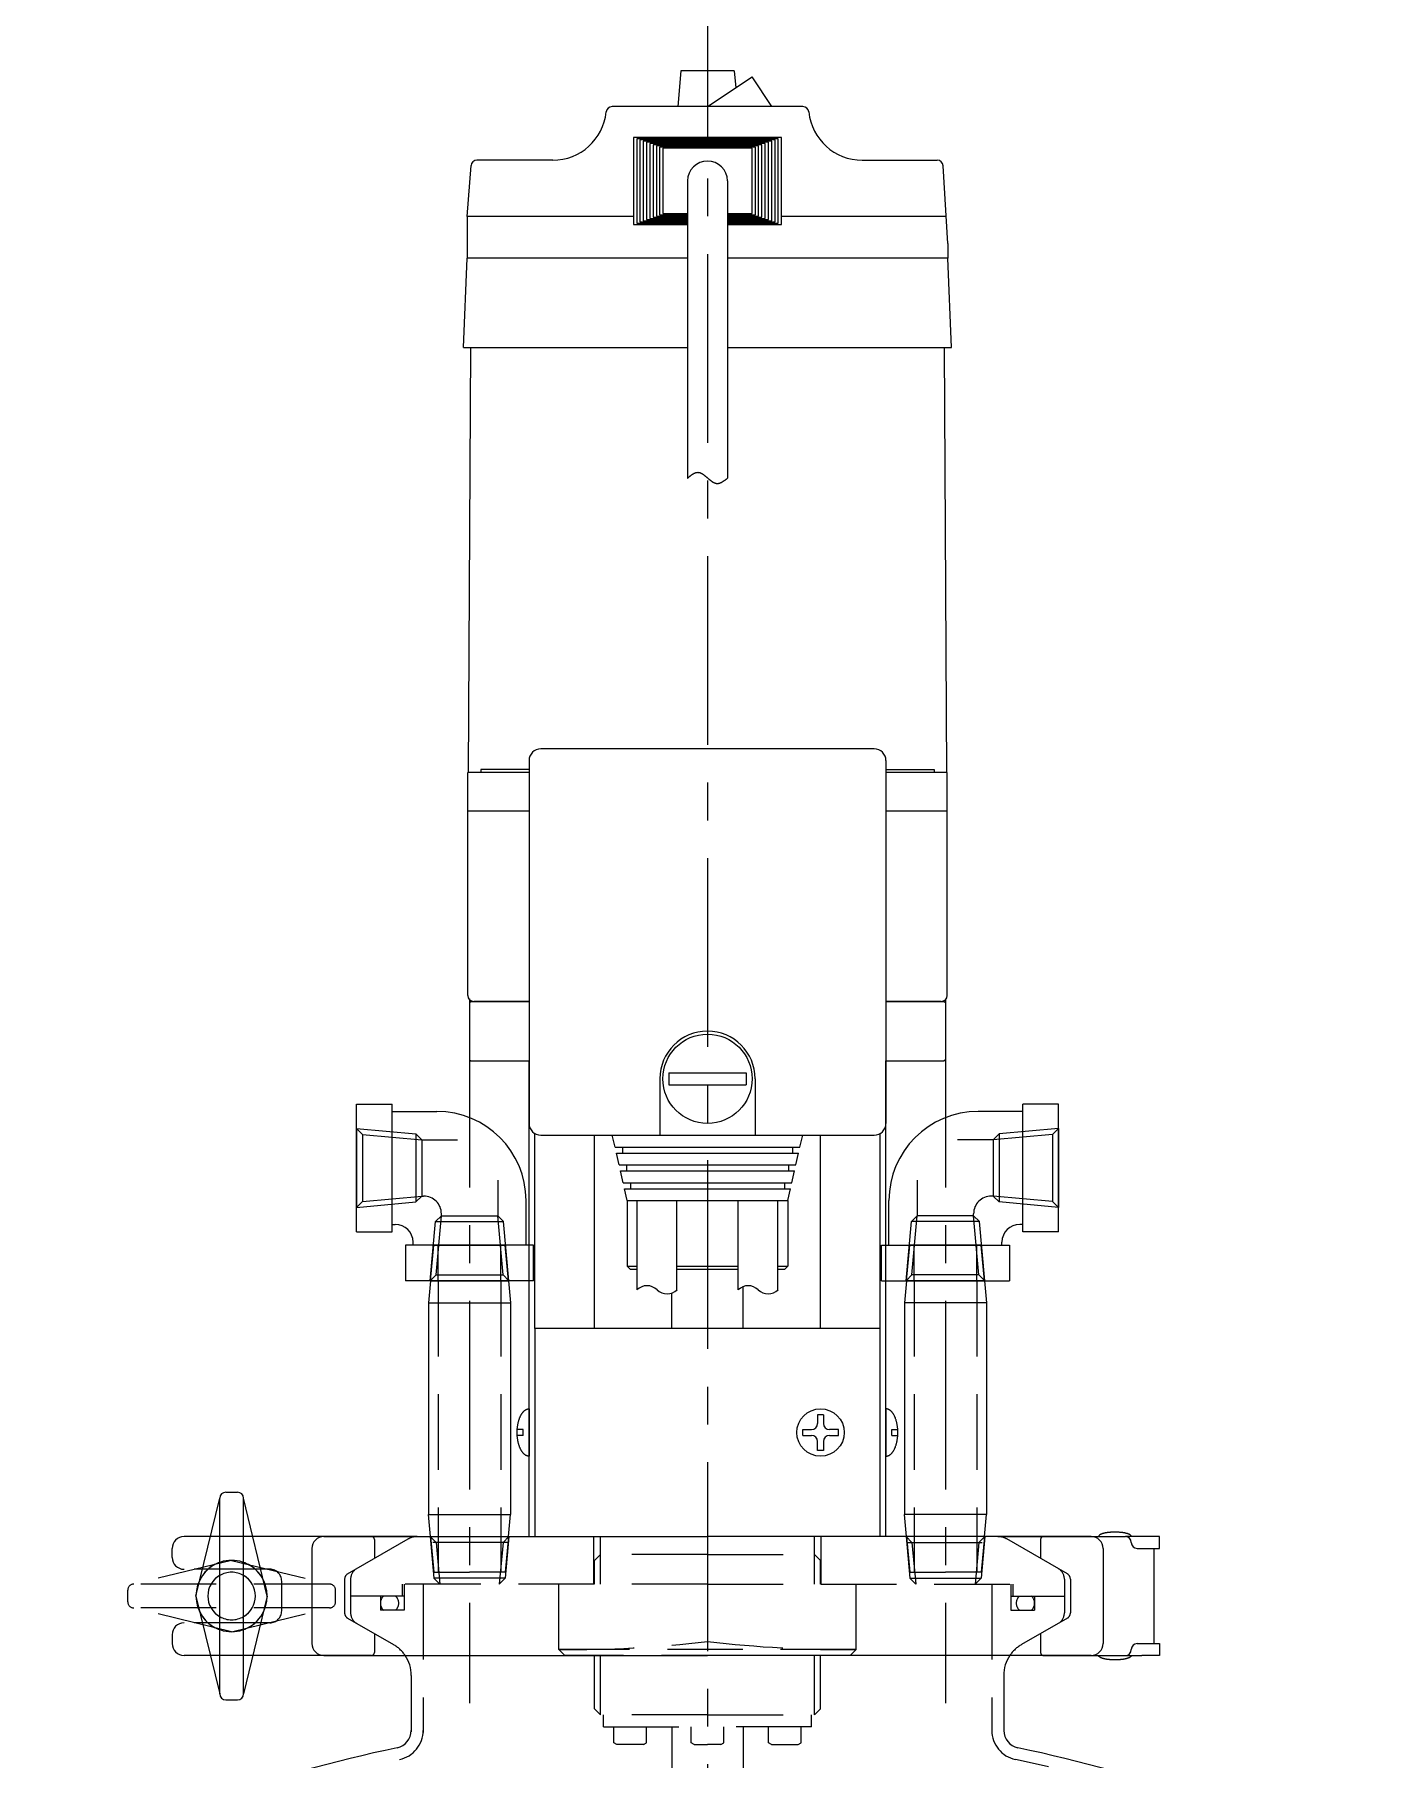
# Model space of a CAD drawing. Extents: x -205 to 734, y -924 to 175.
# Drawn here: x 286.9 to 513.1, y -487.5 to -197.4 of the extents above; entities that cross this region are included whole.
import ezdxf

# ---------------------------------------------------------------- set-up
doc = ezdxf.new("R2010")
doc.units = 0
doc.linetypes.add('CENTER', pattern=[50.8, 31.75, -6.35, 6.35, -6.35])
doc.linetypes.add('DASHED', pattern=[19.05, 12.7, -6.35])
doc.layers.get('0').update_dxf_attribs({"linetype": 'CONTINUOUS'})
doc.layers.add('CENTER', color=1, linetype='CENTER')

msp = doc.modelspace()

# ---------------------------------------------------------------- linework, layer by layer
at = {"color": 7, "linetype": 'CONTINUOUS'}
for p, q in [((395.5, -203.5), (395, -209.5)), ((404.5, -203.5), (395.5, -203.5)), ((400, -209.5), (407.5, -204.5)), ((404.5, -203.5), (404.74, -206.34)), ((410.83, -209.5), (407.5, -204.5)), ((416.05, -209.5), (383.95, -209.5)), ((387.55, -214.7), (387.55, -229.3)), ((412.45, -214.7), (387.55, -214.7)), ((388.1, -214.9), (388.1, -229.1)), ((411.9, -214.9), (388.1, -214.9)), ((388.65, -215.1), (388.65, -228.9)), ((411.35, -215.1), (388.65, -215.1)), ((389.2, -215.3), (389.2, -228.7)), ((410.8, -215.3), (389.2, -215.3)), ((389.75, -215.5), (389.75, -228.5)), ((410.25, -215.5), (389.75, -215.5)), ((390.3, -215.7), (390.3, -228.3)), ((409.7, -215.7), (390.3, -215.7)), ((390.85, -215.9), (390.85, -228.1)), ((409.15, -215.9), (390.85, -215.9)), ((391.4, -216.1), (391.4, -227.9)), ((408.6, -216.1), (391.4, -216.1)), ((391.95, -216.3), (391.95, -227.7)), ((408.05, -216.3), (391.95, -216.3)), ((392.5, -216.5), (392.5, -227.5)), ((407.5, -216.5), (392.5, -216.5)), ((407.5, -227.5), (407.5, -216.5)), ((408.05, -227.7), (408.05, -216.3)), ((408.6, -227.9), (408.6, -216.1)), ((409.15, -228.1), (409.15, -215.9)), ((409.7, -228.3), (409.7, -215.7)), ((410.25, -228.5), (410.25, -215.5)), ((410.8, -228.7), (410.8, -215.3)), ((411.35, -228.9), (411.35, -215.1)), ((411.9, -229.1), (411.9, -214.9)), ((412.45, -229.3), (412.45, -214.7)), ((359.6, -228), (360.25, -219.42)), ((374, -218.5), (361.25, -218.5)), ((426, -218.5), (438.61, -218.5)), ((440.4, -232.5), (439.61, -219.44)), ((396.65, -222), (396.65, -272)), ((403.35, -222), (403.35, -272)), ((359.6, -228), (359.6, -235)), ((387.55, -228), (359.6, -228)), ((388.1, -229.1), (396.65, -229.1)), ((388.65, -228.9), (396.65, -228.9)), ((389.2, -228.7), (396.65, -228.7)), ((389.75, -228.5), (396.65, -228.5)), ((390.3, -228.3), (396.65, -228.3)), ((390.85, -228.1), (396.65, -228.1)), ((391.4, -227.9), (396.65, -227.9)), ((391.95, -227.7), (396.65, -227.7)), ((392.5, -227.5), (396.65, -227.5)), ((403.35, -227.5), (407.5, -227.5)), ((403.35, -227.7), (408.05, -227.7)), ((403.35, -227.9), (408.6, -227.9)), ((403.35, -228.1), (409.15, -228.1)), ((403.35, -228.3), (409.7, -228.3)), ((403.35, -228.5), (410.25, -228.5)), ((403.35, -228.7), (410.8, -228.7)), ((403.35, -228.9), (411.35, -228.9)), ((403.35, -229.1), (411.9, -229.1)), ((440.13, -228), (412.45, -228)), ((387.55, -229.3), (396.65, -229.3)), ((403.35, -229.3), (412.45, -229.3)), ((359, -250), (359.6, -235)), ((396.65, -235), (359.6, -235)), ((440.4, -235), (403.35, -235)), ((440.4, -232.5), (440.4, -235)), ((441, -250), (440.4, -235)), ((359, -250), (396.65, -250)), ((359.8, -321.5), (360.2, -250)), ((403.35, -250), (441, -250)), ((439.8, -250), (440.2, -321.5)), ((428, -317.5), (372, -317.5)), ((370, -321.5), (359.7, -321.5)), ((359.7, -359), (359.7, -321.5)), ((361.92, -321), (361.92, -321.5)), ((370, -321), (361.92, -321)), ((370, -319.5), (370, -380.5)), ((430, -319.5), (430, -380.5)), ((430, -321), (438.08, -321)), ((440.3, -321.5), (430, -321.5)), ((438.08, -321), (438.08, -321.5)), ((440.3, -359), (440.3, -321.5)), ((370, -328), (359.7, -328)), ((440.3, -328), (430, -328)), ((360, -360.2), (360.2, -360)), ((360, -360.2), (360, -369.8)), ((360.2, -360), (370, -360)), ((370, -360), (360.7, -360)), ((439.3, -360), (430, -360)), ((430, -360), (439.8, -360)), ((439.8, -360), (440, -360.2)), ((440, -360.2), (440, -369.8)), ((360, -369.8), (360.2, -370)), ((360.2, -370), (370, -370)), ((370, -450), (370, -370)), ((430, -370), (439.8, -370)), ((430, -450), (430, -370)), ((440, -369.8), (439.8, -370)), ((392, -373), (392, -382.5)), ((393.5, -372), (393.5, -374)), ((393.5, -372), (406.5, -372)), ((393.5, -374), (406.5, -374)), ((406.5, -372), (406.5, -374)), ((408, -373), (408, -382.5)), ((341, -398.75), (341, -377.25)), ((341, -377.25), (347, -377.25)), ((347, -398.75), (347, -377.25)), ((347, -378.5), (354.5, -378.5)), ((453, -378.5), (445.5, -378.5)), ((459, -377.25), (453, -377.25)), ((453, -398.75), (453, -377.25)), ((459, -398.75), (459, -377.25)), ((341, -381.37), (341, -394.63)), ((371, -415), (371, -382.23)), ((372, -382.5), (428, -382.5)), ((381, -415), (381, -382.5)), ((384.45, -384.5), (384, -382.5)), ((415.55, -384.5), (416, -382.5)), ((419, -415), (419, -382.5)), ((429, -415), (429, -382.23)), ((459, -381.37), (459, -394.63)), ((384.45, -384.5), (415.55, -384.5)), ((385.14, -387.5), (384.68, -385.5)), ((384.68, -385.5), (415.32, -385.5)), ((385.71, -384.5), (385.71, -385.5)), ((414.29, -384.5), (414.29, -385.5)), ((414.86, -387.5), (415.32, -385.5)), ((385.14, -387.5), (414.86, -387.5)), ((385.82, -390.5), (385.36, -388.5)), ((385.36, -388.5), (414.64, -388.5)), ((386.39, -387.5), (386.39, -388.5)), ((413.61, -387.5), (413.61, -388.5)), ((414.18, -390.5), (414.64, -388.5)), ((385.82, -390.5), (414.18, -390.5)), ((386.5, -393.5), (386.05, -391.5)), ((386.05, -391.5), (413.95, -391.5)), ((387.07, -390.5), (387.07, -391.5)), ((412.93, -390.5), (412.93, -391.5)), ((413.5, -393.5), (413.95, -391.5)), ((369.5, -401), (369.5, -393.5)), ((386.5, -393.5), (386.5, -404.5)), ((386.5, -393.5), (413.5, -393.5)), ((388.15, -408.5), (388.15, -393.5)), ((394.85, -408.53), (394.85, -393.5)), ((405.15, -408.5), (405.15, -393.5)), ((411.85, -408.53), (411.85, -393.5)), ((413.5, -393.5), (413.5, -404.5)), ((430.5, -401), (430.5, -393.5)), ((341, -398.75), (347, -398.75)), ((347, -397.5), (347.5, -397.5)), ((453, -397.5), (452.5, -397.5)), ((459, -398.75), (453, -398.75)), ((349.25, -401), (349.25, -407)), ((370.75, -401), (349.25, -401)), ((350.5, -401), (350.5, -400.5)), ((370.75, -407), (370.75, -401)), ((429.25, -407), (429.25, -401)), ((429.25, -401), (450.75, -401)), ((449.5, -401), (449.5, -400.5)), ((450.75, -401), (450.75, -407)), ((386.5, -404.5), (388.15, -404.5)), ((387, -405), (386.5, -404.5)), ((387, -405), (388.15, -405)), ((394.85, -404.5), (405.15, -404.5)), ((394.85, -405), (405.15, -405)), ((411.85, -404.5), (413.5, -404.5)), ((411.85, -405), (413, -405)), ((413.5, -404.5), (413, -405)), ((370.75, -407), (349.25, -407)), ((353.44, -407), (353.1, -410.7)), ((353.37, -407), (366.63, -407)), ((353.44, -407), (366.56, -407)), ((366.56, -407), (366.9, -410.7)), ((394, -415), (394, -409.05)), ((406, -415), (406, -407.96)), ((429.25, -407), (450.75, -407)), ((433.44, -407), (433.1, -410.7)), ((446.63, -407), (433.37, -407)), ((446.56, -407), (433.44, -407)), ((446.56, -407), (446.9, -410.7)), ((353.1, -410.7), (353.1, -446.3)), ((353.1, -410.7), (366.9, -410.7)), ((366.9, -410.7), (366.9, -446.3)), ((433.1, -410.7), (433.1, -446.3)), ((446.9, -410.7), (433.1, -410.7)), ((446.9, -410.7), (446.9, -446.3)), ((429, -415), (371, -415)), ((371, -415), (371, -450)), ((429, -450), (429, -415)), ((370, -428.52), (370, -436.48)), ((430, -428.52), (430, -436.48)), ((369, -432), (368.02, -432)), ((369, -433), (369, -432)), ((416, -432), (417.5, -432)), ((416, -433), (416, -432)), ((418.5, -429.5), (418.5, -431)), ((419.5, -429.5), (418.5, -429.5)), ((419.5, -429.5), (419.5, -431)), ((422, -432), (420.5, -432)), ((422, -433), (422, -432)), ((431, -433), (431, -432)), ((431, -432), (431.98, -432)), ((369, -433), (368.02, -433)), ((416, -433), (417.5, -433)), ((418.5, -435.5), (418.5, -434)), ((419.5, -434), (419.5, -435.5)), ((420.5, -433), (422, -433)), ((431, -433), (431.98, -433)), ((419.5, -435.5), (418.5, -435.5)), ((314, -460), (318, -443.54)), ((318, -476.46), (318, -443.54)), ((319, -442.54), (321, -442.54)), ((326, -460), (322, -443.54)), ((322, -476.46), (322, -443.54)), ((353.44, -450), (353.1, -446.3)), ((353.1, -446.3), (366.9, -446.3)), ((366.56, -450), (366.9, -446.3)), ((446.9, -446.3), (433.1, -446.3)), ((433.44, -450), (433.1, -446.3)), ((446.56, -450), (446.9, -446.3)), ((310, -453.5), (310, -452)), ((335.5, -450), (312, -450)), ((333.5, -452), (333.5, -468)), ((335.5, -450), (400, -450)), ((343.5, -450), (335.5, -450)), ((351.2, -450), (343.5, -450)), ((353.44, -450), (366.56, -450)), ((464.5, -450), (400, -450)), ((446.56, -450), (433.44, -450)), ((448.8, -450), (456.5, -450)), ((456.5, -450), (464.5, -450)), ((464.5, -450), (470.25, -450)), ((466.5, -452), (466.5, -468)), ((476.01, -450), (470.25, -450)), ((471.25, -451), (471.25, -451)), ((472.25, -452), (475.04, -452)), ((475.04, -452), (476.01, -452)), ((475.04, -452), (475.04, -468)), ((476.01, -452), (476.01, -450)), ((314, -460), (318, -476.46)), ((326, -460), (322, -476.46)), ((310, -466.5), (310, -468)), ((335.5, -470), (312, -470)), ((343.5, -470), (335.5, -470)), ((335.5, -470), (400, -470)), ((343.5, -470), (349.72, -470)), ((464.5, -470), (400, -470)), ((456.5, -470), (450.28, -470)), ((456.5, -470), (464.5, -470)), ((464.5, -470), (473.04, -470)), ((471.25, -469), (471.25, -469)), ((472.25, -468), (475.04, -468)), ((476.01, -470), (473.04, -470)), ((475.04, -468), (476.01, -468)), ((476.01, -468), (476.01, -470)), ((350.2, -473.35), (350.2, -482.83)), ((449.8, -473.35), (449.8, -482.6)), ((319, -477.46), (321, -477.46))]:
    msp.add_line(p, q, dxfattribs=at)
at = {"color": 3, "linetype": 'DASHED'}
for p, q in [((341, -381.37), (342, -382.37)), ((341, -381.37), (350.97, -382.27)), ((342, -382.37), (351.97, -383.27)), ((342, -382.37), (342, -393.63)), ((350.97, -382.27), (350.97, -393.73)), ((350.97, -382.27), (351.97, -383.27)), ((449.03, -382.27), (448.03, -383.27)), ((458, -382.37), (448.03, -383.27)), ((459, -381.37), (449.03, -382.27)), ((449.03, -382.27), (449.03, -393.73)), ((459, -381.37), (458, -382.37)), ((458, -382.37), (458, -393.63)), ((351.97, -383.27), (351.97, -392.73)), ((351.97, -383.27), (357.95, -383.27)), ((448.03, -383.27), (442.05, -383.27)), ((448.03, -383.27), (448.03, -392.73)), ((364.73, -390.05), (364.73, -396.03)), ((435.27, -390.05), (435.27, -396.03)), ((341, -394.63), (342, -393.63)), ((341, -394.63), (350.97, -393.73)), ((342, -393.63), (351.97, -392.73)), ((350.97, -393.73), (351.97, -392.73)), ((351.97, -392.73), (352.27, -392.73)), ((448.03, -392.73), (447.73, -392.73)), ((449.03, -393.73), (448.03, -392.73)), ((458, -393.63), (448.03, -392.73)), ((459, -394.63), (449.03, -393.73)), ((459, -394.63), (458, -393.63)), ((353.37, -407), (354.27, -397.03)), ((354.27, -397.03), (355.27, -396.03)), ((354.27, -397.03), (365.73, -397.03)), ((354.37, -406), (355.27, -396.03)), ((355.27, -396.03), (355.27, -395.73)), ((355.27, -396.03), (364.73, -396.03)), ((365.73, -397.03), (364.73, -396.03)), ((365.63, -406), (364.73, -396.03)), ((366.63, -407), (365.73, -397.03)), ((433.37, -407), (434.27, -397.03)), ((434.27, -397.03), (435.27, -396.03)), ((445.73, -397.03), (434.27, -397.03)), ((434.37, -406), (435.27, -396.03)), ((444.73, -396.03), (435.27, -396.03)), ((444.73, -396.03), (444.73, -395.73)), ((445.73, -397.03), (444.73, -396.03)), ((445.63, -406), (444.73, -396.03)), ((446.63, -407), (445.73, -397.03)), ((353.44, -407), (354, -401)), ((354, -401), (366, -401)), ((354.75, -407), (354.75, -401)), ((365.25, -407), (365.25, -401)), ((366.56, -407), (366, -401)), ((433.44, -407), (434, -401)), ((446, -401), (434, -401)), ((434.75, -407), (434.75, -401)), ((445.25, -407), (445.25, -401)), ((446.56, -407), (446, -401)), ((353.37, -407), (354.37, -406)), ((354.37, -406), (365.63, -406)), ((366.63, -407), (365.63, -406)), ((433.37, -407), (434.37, -406)), ((445.63, -406), (434.37, -406)), ((446.63, -407), (445.63, -406)), ((354.75, -407), (354.75, -450)), ((365.25, -407), (365.25, -450)), ((434.75, -407), (434.75, -450)), ((445.25, -407), (445.25, -450)), ((339.5, -456.29), (349.7, -450.4)), ((344, -450.5), (344, -453.69)), ((353.37, -450), (354, -457)), ((353.37, -450), (354.37, -451)), ((353.44, -450), (354, -456)), ((366.54, -451), (353.46, -451)), ((354.37, -451), (355, -458)), ((354.75, -450), (354.75, -456)), ((365.63, -451), (365, -458)), ((365.25, -450), (365.25, -456)), ((366.63, -450), (365.63, -451)), ((366.56, -450), (366, -456)), ((366.63, -450), (366, -457)), ((380.9, -458), (380.9, -450)), ((382, -457), (382, -450)), ((382, -458), (382, -450)), ((418, -458), (418, -450)), ((418, -457), (418, -450)), ((419.1, -458), (419.1, -450)), ((433.37, -450), (434.37, -451)), ((433.37, -450), (434, -457)), ((433.44, -450), (434, -456)), ((433.46, -451), (446.54, -451)), ((434.37, -451), (435, -458)), ((434.75, -450), (434.75, -456)), ((445.63, -451), (445, -458)), ((445.25, -450), (445.25, -456)), ((446.63, -450), (445.63, -451)), ((446.63, -450), (446, -457)), ((446.56, -450), (446, -456)), ((460.5, -456.29), (450.3, -450.4)), ((456, -450.5), (456, -453.69)), ((320, -454), (303.54, -458)), ((320, -454), (336.46, -458)), ((381, -454), (382, -453)), ((381, -458), (381, -454)), ((400, -453), (382, -453)), ((400, -453), (418, -453)), ((419, -454), (418, -453)), ((419, -458), (419, -454)), ((336.46, -458), (303.54, -458)), ((326.42, -455.5), (312, -455.5)), ((328.42, -462.5), (328.42, -457.5)), ((339, -457.15), (339, -462.85)), ((340, -457.15), (340, -462.85)), ((400, -458), (348.65, -458)), ((348.65, -458), (348.65, -460)), ((349, -458), (349, -462.4)), ((352.2, -458), (352.2, -482.94)), ((354, -456), (360, -456)), ((366, -457), (354, -457)), ((354, -457), (355, -458)), ((366, -456), (360, -456)), ((366, -457), (365, -458)), ((375, -469), (375, -458)), ((400, -458), (451.35, -458)), ((425, -469), (425, -458)), ((434, -456), (440, -456)), ((434, -457), (446, -457)), ((434, -457), (435, -458)), ((446, -456), (440, -456)), ((446, -457), (445, -458)), ((447.8, -458), (447.8, -482.6)), ((451, -458), (451, -462.4)), ((451.35, -458), (451.35, -460)), ((460, -457.15), (460, -462.85)), ((461, -457.15), (461, -462.85)), ((302.54, -461), (302.54, -459)), ((337.46, -461), (337.46, -459)), ((349, -460), (340, -460)), ((345, -460), (345, -462.4)), ((451, -460), (460, -460)), ((455, -460), (455, -462.4)), ((320, -466), (303.54, -462)), ((336.46, -462), (303.54, -462)), ((320, -466), (336.46, -462)), ((339.5, -463.71), (347.2, -468.16)), ((349, -462.4), (345, -462.4)), ((451, -462.4), (455, -462.4)), ((460.5, -463.71), (452.8, -468.16)), ((326.42, -464.5), (312, -464.5)), ((344, -466.31), (344, -469.5)), ((456, -466.31), (456, -469.5)), ((375, -469), (376, -470)), ((425, -469), (375, -469)), ((424, -470), (376, -470)), ((381, -479), (381, -470)), ((382, -480), (382, -470)), ((418, -480), (418, -470)), ((419, -479), (419, -470)), ((425, -469), (424, -470)), ((382, -480), (381, -479)), ((382, -480), (381, -479)), ((400, -480), (382, -480)), ((382.5, -482), (382.5, -480)), ((400, -480), (418, -480)), ((417.5, -482), (417.5, -480)), ((418, -480), (419, -479)), ((418, -480), (419, -479)), ((382.5, -482), (400, -482)), ((384.25, -484.7), (384.25, -482)), ((389.75, -484.7), (389.75, -482)), ((394, -482), (394, -667)), ((397.25, -484.7), (397.25, -482)), ((417.5, -482), (400, -482)), ((402.75, -484.7), (402.75, -482)), ((406, -482), (406, -667)), ((410.25, -484.7), (410.25, -482)), ((415.75, -484.7), (415.75, -482)), ((384.77, -485), (384.25, -484.7)), ((389.23, -485), (384.77, -485)), ((389.23, -485), (389.75, -484.7)), ((397.77, -485), (397.25, -484.7)), ((397.77, -485), (400, -485)), ((402.23, -485), (400, -485)), ((402.23, -485), (402.75, -484.7)), ((410.77, -485), (410.25, -484.7)), ((410.77, -485), (415.23, -485)), ((415.23, -485), (415.75, -484.7))]:
    msp.add_line(p, q, dxfattribs=at)
at = {"color": 7}
msp.add_polyline3d([(396.65, -272, 0), (396.69, -271.97, 0), (396.72, -271.94, 0), (396.75, -271.91, 0), (396.79, -271.88, 0), (396.82, -271.85, 0), (396.86, -271.82, 0), (396.89, -271.79, 0), (396.93, -271.76, 0), (396.96, -271.73, 0), (397, -271.7, 0), (397.03, -271.67, 0), (397.07, -271.64, 0), (397.1, -271.62, 0), (397.14, -271.59, 0), (397.17, -271.56, 0), (397.21, -271.53, 0), (397.24, -271.5, 0), (397.28, -271.48, 0), (397.31, -271.45, 0), (397.35, -271.43, 0), (397.38, -271.4, 0), (397.42, -271.38, 0), (397.45, -271.35, 0), (397.49, -271.33, 0), (397.52, -271.31, 0), (397.56, -271.29, 0), (397.59, -271.26, 0), (397.62, -271.24, 0), (397.66, -271.22, 0), (397.69, -271.2, 0), (397.73, -271.18, 0), (397.76, -271.17, 0), (397.8, -271.15, 0), (397.83, -271.13, 0), (397.87, -271.12, 0), (397.9, -271.1, 0), (397.94, -271.09, 0), (397.97, -271.08, 0), (398.01, -271.06, 0), (398.04, -271.05, 0), (398.08, -271.04, 0), (398.11, -271.04, 0), (398.15, -271.03, 0), (398.18, -271.02, 0), (398.22, -271.01, 0), (398.25, -271.01, 0), (398.29, -271.01, 0), (398.32, -271.01, 0), (398.36, -271, 0), (398.39, -271, 0), (398.42, -271.01, 0), (398.46, -271.01, 0), (398.49, -271.01, 0), (398.53, -271.02, 0), (398.56, -271.02, 0), (398.6, -271.03, 0), (398.63, -271.04, 0), (398.67, -271.05, 0), (398.7, -271.06, 0), (398.74, -271.07, 0), (398.77, -271.08, 0), (398.8, -271.1, 0), (398.84, -271.11, 0), (398.87, -271.13, 0), (398.91, -271.14, 0), (398.94, -271.16, 0), (398.98, -271.18, 0), (399.01, -271.2, 0), (399.05, -271.22, 0), (399.08, -271.24, 0), (399.12, -271.26, 0), (399.15, -271.28, 0), (399.19, -271.3, 0), (399.22, -271.32, 0), (399.25, -271.35, 0), (399.29, -271.37, 0), (399.32, -271.39, 0), (399.36, -271.42, 0), (399.39, -271.44, 0), (399.43, -271.47, 0), (399.46, -271.5, 0), (399.5, -271.52, 0), (399.53, -271.55, 0), (399.56, -271.58, 0), (399.6, -271.6, 0), (399.63, -271.63, 0), (399.67, -271.66, 0), (399.7, -271.69, 0), (399.74, -271.72, 0), (399.77, -271.75, 0), (399.81, -271.78, 0), (399.84, -271.81, 0), (399.88, -271.83, 0), (399.91, -271.86, 0), (399.94, -271.89, 0), (399.98, -271.92, 0), (400.01, -271.95, 0), (400.05, -271.98, 0), (400.08, -272.01, 0), (400.12, -272.04, 0), (400.15, -272.07, 0), (400.19, -272.1, 0), (400.22, -272.13, 0), (400.26, -272.16, 0), (400.29, -272.19, 0), (400.33, -272.21, 0), (400.36, -272.24, 0), (400.4, -272.27, 0), (400.43, -272.3, 0), (400.47, -272.33, 0), (400.5, -272.35, 0), (400.54, -272.38, 0), (400.57, -272.41, 0), (400.61, -272.43, 0), (400.64, -272.46, 0), (400.68, -272.48, 0), (400.71, -272.51, 0), (400.75, -272.53, 0), (400.78, -272.55, 0), (400.81, -272.58, 0), (400.85, -272.6, 0), (400.88, -272.62, 0), (400.92, -272.64, 0), (400.95, -272.66, 0), (400.99, -272.68, 0), (401.02, -272.7, 0), (401.06, -272.72, 0), (401.1, -272.73, 0), (401.13, -272.75, 0), (401.17, -272.76, 0), (401.2, -272.78, 0), (401.24, -272.79, 0), (401.27, -272.81, 0), (401.31, -272.82, 0), (401.34, -272.83, 0), (401.38, -272.84, 0), (401.41, -272.85, 0), (401.45, -272.85, 0), (401.48, -272.86, 0), (401.52, -272.86, 0), (401.55, -272.87, 0), (401.59, -272.87, 0), (401.62, -272.87, 0), (401.66, -272.87, 0), (401.7, -272.87, 0), (401.73, -272.87, 0), (401.77, -272.87, 0), (401.8, -272.86, 0), (401.84, -272.86, 0), (401.87, -272.85, 0), (401.91, -272.84, 0), (401.95, -272.84, 0), (401.98, -272.83, 0), (402.02, -272.82, 0), (402.05, -272.81, 0), (402.09, -272.79, 0), (402.12, -272.78, 0), (402.16, -272.77, 0), (402.2, -272.75, 0), (402.23, -272.74, 0), (402.27, -272.72, 0), (402.3, -272.7, 0), (402.34, -272.69, 0), (402.38, -272.67, 0), (402.41, -272.65, 0), (402.45, -272.63, 0), (402.48, -272.61, 0), (402.52, -272.59, 0), (402.56, -272.57, 0), (402.59, -272.55, 0), (402.63, -272.52, 0), (402.66, -272.5, 0), (402.7, -272.48, 0), (402.74, -272.45, 0), (402.77, -272.43, 0), (402.81, -272.4, 0), (402.84, -272.38, 0), (402.88, -272.35, 0), (402.92, -272.33, 0), (402.95, -272.3, 0), (402.99, -272.27, 0), (403.02, -272.25, 0), (403.06, -272.22, 0), (403.1, -272.19, 0), (403.13, -272.17, 0), (403.17, -272.14, 0), (403.2, -272.11, 0), (403.24, -272.08, 0), (403.28, -272.06, 0), (403.31, -272.03, 0), (403.35, -272, 0)], dxfattribs=at)
at = {"color": 7, "linetype": 'CONTINUOUS'}
for points in [[(370, -436.48, 0), (369.95, -436.48, 0), (369.9, -436.48, 0), (369.85, -436.47, 0), (369.8, -436.46, 0), (369.75, -436.45, 0), (369.71, -436.44, 0), (369.66, -436.43, 0), (369.61, -436.41, 0), (369.56, -436.39, 0), (369.51, -436.36, 0), (369.47, -436.34, 0), (369.42, -436.31, 0), (369.37, -436.28, 0), (369.33, -436.25, 0), (369.28, -436.22, 0), (369.24, -436.18, 0), (369.19, -436.14, 0), (369.14, -436.1, 0), (369.1, -436.06, 0), (369.06, -436.01, 0), (369.01, -435.97, 0), (368.97, -435.92, 0), (368.93, -435.87, 0), (368.89, -435.81, 0), (368.85, -435.76, 0), (368.81, -435.7, 0), (368.77, -435.64, 0), (368.73, -435.58, 0), (368.69, -435.52, 0), (368.66, -435.45, 0), (368.62, -435.38, 0), (368.59, -435.32, 0), (368.55, -435.25, 0), (368.52, -435.18, 0), (368.49, -435.1, 0), (368.45, -435.03, 0), (368.42, -434.95, 0), (368.39, -434.87, 0), (368.37, -434.79, 0), (368.34, -434.71, 0), (368.31, -434.63, 0), (368.29, -434.55, 0), (368.26, -434.46, 0), (368.24, -434.38, 0), (368.21, -434.29, 0), (368.19, -434.2, 0), (368.17, -434.11, 0), (368.15, -434.02, 0), (368.13, -433.93, 0), (368.12, -433.84, 0), (368.1, -433.75, 0), (368.09, -433.66, 0), (368.07, -433.56, 0), (368.06, -433.47, 0), (368.05, -433.37, 0), (368.04, -433.28, 0), (368.03, -433.18, 0), (368.02, -433.08, 0), (368.01, -432.99, 0), (368.01, -432.89, 0), (368, -432.79, 0), (368, -432.69, 0), (368, -432.6, 0), (368, -432.5, 0), (368, -432.4, 0), (368, -432.31, 0), (368, -432.21, 0), (368.01, -432.11, 0), (368.01, -432.01, 0), (368.02, -431.92, 0), (368.03, -431.82, 0), (368.04, -431.72, 0), (368.05, -431.63, 0), (368.06, -431.53, 0), (368.07, -431.44, 0), (368.09, -431.34, 0), (368.1, -431.25, 0), (368.12, -431.16, 0), (368.13, -431.07, 0), (368.15, -430.98, 0), (368.17, -430.89, 0), (368.19, -430.8, 0), (368.21, -430.71, 0), (368.24, -430.62, 0), (368.26, -430.54, 0), (368.29, -430.45, 0), (368.31, -430.37, 0), (368.34, -430.29, 0), (368.37, -430.21, 0), (368.39, -430.13, 0), (368.42, -430.05, 0), (368.45, -429.97, 0), (368.49, -429.9, 0), (368.52, -429.82, 0), (368.55, -429.75, 0), (368.59, -429.68, 0), (368.62, -429.62, 0), (368.66, -429.55, 0), (368.69, -429.48, 0), (368.73, -429.42, 0), (368.77, -429.36, 0), (368.81, -429.3, 0), (368.85, -429.24, 0), (368.89, -429.19, 0), (368.93, -429.13, 0), (368.97, -429.08, 0), (369.01, -429.03, 0), (369.06, -428.99, 0), (369.1, -428.94, 0), (369.14, -428.9, 0), (369.19, -428.86, 0), (369.24, -428.82, 0), (369.28, -428.78, 0), (369.33, -428.75, 0), (369.37, -428.72, 0), (369.42, -428.69, 0), (369.47, -428.66, 0), (369.51, -428.64, 0), (369.56, -428.61, 0), (369.61, -428.59, 0), (369.66, -428.57, 0), (369.71, -428.56, 0), (369.75, -428.55, 0), (369.8, -428.54, 0), (369.85, -428.53, 0), (369.9, -428.52, 0), (369.95, -428.52, 0), (370, -428.52, 0)], [(430, -436.48, 0), (430.05, -436.48, 0), (430.1, -436.48, 0), (430.15, -436.47, 0), (430.2, -436.46, 0), (430.25, -436.45, 0), (430.29, -436.44, 0), (430.34, -436.43, 0), (430.39, -436.41, 0), (430.44, -436.39, 0), (430.49, -436.36, 0), (430.53, -436.34, 0), (430.58, -436.31, 0), (430.63, -436.28, 0), (430.67, -436.25, 0), (430.72, -436.22, 0), (430.76, -436.18, 0), (430.81, -436.14, 0), (430.86, -436.1, 0), (430.9, -436.06, 0), (430.94, -436.01, 0), (430.99, -435.97, 0), (431.03, -435.92, 0), (431.07, -435.87, 0), (431.11, -435.81, 0), (431.15, -435.76, 0), (431.19, -435.7, 0), (431.23, -435.64, 0), (431.27, -435.58, 0), (431.31, -435.52, 0), (431.34, -435.45, 0), (431.38, -435.38, 0), (431.41, -435.32, 0), (431.45, -435.25, 0), (431.48, -435.18, 0), (431.51, -435.1, 0), (431.55, -435.03, 0), (431.58, -434.95, 0), (431.61, -434.87, 0), (431.63, -434.79, 0), (431.66, -434.71, 0), (431.69, -434.63, 0), (431.71, -434.55, 0), (431.74, -434.46, 0), (431.76, -434.38, 0), (431.79, -434.29, 0), (431.81, -434.2, 0), (431.83, -434.11, 0), (431.85, -434.02, 0), (431.87, -433.93, 0), (431.88, -433.84, 0), (431.9, -433.75, 0), (431.91, -433.66, 0), (431.93, -433.56, 0), (431.94, -433.47, 0), (431.95, -433.37, 0), (431.96, -433.28, 0), (431.97, -433.18, 0), (431.98, -433.08, 0), (431.99, -432.99, 0), (431.99, -432.89, 0), (432, -432.79, 0), (432, -432.69, 0), (432, -432.6, 0), (432, -432.5, 0), (432, -432.4, 0), (432, -432.31, 0), (432, -432.21, 0), (431.99, -432.11, 0), (431.99, -432.01, 0), (431.98, -431.92, 0), (431.97, -431.82, 0), (431.96, -431.72, 0), (431.95, -431.63, 0), (431.94, -431.53, 0), (431.93, -431.44, 0), (431.91, -431.34, 0), (431.9, -431.25, 0), (431.88, -431.16, 0), (431.87, -431.07, 0), (431.85, -430.98, 0), (431.83, -430.89, 0), (431.81, -430.8, 0), (431.79, -430.71, 0), (431.76, -430.62, 0), (431.74, -430.54, 0), (431.71, -430.45, 0), (431.69, -430.37, 0), (431.66, -430.29, 0), (431.63, -430.21, 0), (431.61, -430.13, 0), (431.58, -430.05, 0), (431.55, -429.97, 0), (431.51, -429.9, 0), (431.48, -429.82, 0), (431.45, -429.75, 0), (431.41, -429.68, 0), (431.38, -429.62, 0), (431.34, -429.55, 0), (431.31, -429.48, 0), (431.27, -429.42, 0), (431.23, -429.36, 0), (431.19, -429.3, 0), (431.15, -429.24, 0), (431.11, -429.19, 0), (431.07, -429.13, 0), (431.03, -429.08, 0), (430.99, -429.03, 0), (430.94, -428.99, 0), (430.9, -428.94, 0), (430.86, -428.9, 0), (430.81, -428.86, 0), (430.76, -428.82, 0), (430.72, -428.78, 0), (430.67, -428.75, 0), (430.63, -428.72, 0), (430.58, -428.69, 0), (430.53, -428.66, 0), (430.49, -428.64, 0), (430.44, -428.61, 0), (430.39, -428.59, 0), (430.34, -428.57, 0), (430.29, -428.56, 0), (430.25, -428.55, 0), (430.2, -428.54, 0), (430.15, -428.53, 0), (430.1, -428.52, 0), (430.05, -428.52, 0), (430, -428.52, 0)], [(471.25, -450, 0), (471.25, -449.98, 0), (471.25, -449.96, 0), (471.24, -449.94, 0), (471.24, -449.93, 0), (471.23, -449.91, 0), (471.22, -449.89, 0), (471.21, -449.87, 0), (471.2, -449.85, 0), (471.18, -449.84, 0), (471.17, -449.82, 0), (471.15, -449.8, 0), (471.13, -449.78, 0), (471.11, -449.77, 0), (471.09, -449.75, 0), (471.07, -449.73, 0), (471.04, -449.71, 0), (471.01, -449.7, 0), (470.99, -449.68, 0), (470.96, -449.66, 0), (470.93, -449.65, 0), (470.89, -449.63, 0), (470.86, -449.62, 0), (470.82, -449.6, 0), (470.79, -449.58, 0), (470.75, -449.57, 0), (470.71, -449.56, 0), (470.67, -449.54, 0), (470.63, -449.53, 0), (470.58, -449.51, 0), (470.54, -449.5, 0), (470.49, -449.49, 0), (470.44, -449.47, 0), (470.4, -449.46, 0), (470.35, -449.45, 0), (470.3, -449.44, 0), (470.25, -449.42, 0), (470.19, -449.41, 0), (470.14, -449.4, 0), (470.08, -449.39, 0), (470.03, -449.38, 0), (469.97, -449.37, 0), (469.91, -449.36, 0), (469.86, -449.35, 0), (469.8, -449.34, 0), (469.74, -449.33, 0), (469.68, -449.32, 0), (469.61, -449.32, 0), (469.55, -449.31, 0), (469.49, -449.3, 0), (469.43, -449.3, 0), (469.36, -449.29, 0), (469.3, -449.29, 0), (469.23, -449.28, 0), (469.17, -449.28, 0), (469.1, -449.27, 0), (469.04, -449.27, 0), (468.97, -449.26, 0), (468.9, -449.26, 0), (468.84, -449.26, 0), (468.77, -449.26, 0), (468.7, -449.25, 0), (468.63, -449.25, 0), (468.57, -449.25, 0), (468.5, -449.25, 0), (468.43, -449.25, 0), (468.37, -449.25, 0), (468.3, -449.25, 0), (468.23, -449.26, 0), (468.16, -449.26, 0), (468.1, -449.26, 0), (468.03, -449.26, 0), (467.96, -449.27, 0), (467.9, -449.27, 0), (467.83, -449.28, 0), (467.77, -449.28, 0), (467.7, -449.29, 0), (467.64, -449.29, 0), (467.57, -449.3, 0), (467.51, -449.3, 0), (467.45, -449.31, 0), (467.39, -449.32, 0), (467.32, -449.32, 0), (467.26, -449.33, 0), (467.2, -449.34, 0), (467.14, -449.35, 0), (467.09, -449.36, 0), (467.03, -449.37, 0), (466.97, -449.38, 0), (466.92, -449.39, 0), (466.86, -449.4, 0), (466.81, -449.41, 0), (466.75, -449.42, 0), (466.7, -449.44, 0), (466.65, -449.45, 0), (466.6, -449.46, 0), (466.56, -449.47, 0), (466.51, -449.49, 0), (466.46, -449.5, 0), (466.42, -449.51, 0), (466.37, -449.53, 0), (466.33, -449.54, 0), (466.29, -449.56, 0), (466.25, -449.57, 0), (466.21, -449.58, 0), (466.18, -449.6, 0), (466.14, -449.62, 0), (466.11, -449.63, 0), (466.07, -449.65, 0), (466.04, -449.66, 0), (466.01, -449.68, 0), (465.99, -449.7, 0), (465.96, -449.71, 0), (465.93, -449.73, 0), (465.91, -449.75, 0), (465.89, -449.77, 0), (465.87, -449.78, 0), (465.85, -449.8, 0), (465.83, -449.82, 0), (465.82, -449.84, 0), (465.8, -449.85, 0), (465.79, -449.87, 0), (465.78, -449.89, 0), (465.77, -449.91, 0), (465.76, -449.93, 0), (465.76, -449.94, 0), (465.75, -449.96, 0), (465.75, -449.98, 0), (465.75, -450, 0)], [(471.25, -470, 0), (471.25, -470.02, 0), (471.25, -470.04, 0), (471.24, -470.06, 0), (471.24, -470.07, 0), (471.23, -470.09, 0), (471.22, -470.11, 0), (471.21, -470.13, 0), (471.2, -470.15, 0), (471.18, -470.16, 0), (471.17, -470.18, 0), (471.15, -470.2, 0), (471.13, -470.22, 0), (471.11, -470.23, 0), (471.09, -470.25, 0), (471.07, -470.27, 0), (471.04, -470.29, 0), (471.01, -470.3, 0), (470.99, -470.32, 0), (470.96, -470.34, 0), (470.93, -470.35, 0), (470.89, -470.37, 0), (470.86, -470.38, 0), (470.82, -470.4, 0), (470.79, -470.42, 0), (470.75, -470.43, 0), (470.71, -470.44, 0), (470.67, -470.46, 0), (470.63, -470.47, 0), (470.58, -470.49, 0), (470.54, -470.5, 0), (470.49, -470.51, 0), (470.44, -470.53, 0), (470.4, -470.54, 0), (470.35, -470.55, 0), (470.3, -470.56, 0), (470.25, -470.58, 0), (470.19, -470.59, 0), (470.14, -470.6, 0), (470.08, -470.61, 0), (470.03, -470.62, 0), (469.97, -470.63, 0), (469.91, -470.64, 0), (469.86, -470.65, 0), (469.8, -470.66, 0), (469.74, -470.67, 0), (469.68, -470.68, 0), (469.61, -470.68, 0), (469.55, -470.69, 0), (469.49, -470.7, 0), (469.43, -470.7, 0), (469.36, -470.71, 0), (469.3, -470.71, 0), (469.23, -470.72, 0), (469.17, -470.72, 0), (469.1, -470.73, 0), (469.04, -470.73, 0), (468.97, -470.74, 0), (468.9, -470.74, 0), (468.84, -470.74, 0), (468.77, -470.74, 0), (468.7, -470.75, 0), (468.63, -470.75, 0), (468.57, -470.75, 0), (468.5, -470.75, 0), (468.43, -470.75, 0), (468.37, -470.75, 0), (468.3, -470.75, 0), (468.23, -470.74, 0), (468.16, -470.74, 0), (468.1, -470.74, 0), (468.03, -470.74, 0), (467.96, -470.73, 0), (467.9, -470.73, 0), (467.83, -470.72, 0), (467.77, -470.72, 0), (467.7, -470.71, 0), (467.64, -470.71, 0), (467.57, -470.7, 0), (467.51, -470.7, 0), (467.45, -470.69, 0), (467.39, -470.68, 0), (467.32, -470.68, 0), (467.26, -470.67, 0), (467.2, -470.66, 0), (467.14, -470.65, 0), (467.09, -470.64, 0), (467.03, -470.63, 0), (466.97, -470.62, 0), (466.92, -470.61, 0), (466.86, -470.6, 0), (466.81, -470.59, 0), (466.75, -470.58, 0), (466.7, -470.56, 0), (466.65, -470.55, 0), (466.6, -470.54, 0), (466.56, -470.53, 0), (466.51, -470.51, 0), (466.46, -470.5, 0), (466.42, -470.49, 0), (466.37, -470.47, 0), (466.33, -470.46, 0), (466.29, -470.44, 0), (466.25, -470.43, 0), (466.21, -470.42, 0), (466.18, -470.4, 0), (466.14, -470.38, 0), (466.11, -470.37, 0), (466.07, -470.35, 0), (466.04, -470.34, 0), (466.01, -470.32, 0), (465.99, -470.3, 0), (465.96, -470.29, 0), (465.93, -470.27, 0), (465.91, -470.25, 0), (465.89, -470.23, 0), (465.87, -470.22, 0), (465.85, -470.2, 0), (465.83, -470.18, 0), (465.82, -470.16, 0), (465.8, -470.15, 0), (465.79, -470.13, 0), (465.78, -470.11, 0), (465.77, -470.09, 0), (465.76, -470.07, 0), (465.76, -470.06, 0), (465.75, -470.04, 0), (465.75, -470.02, 0), (465.75, -470, 0)]]:
    msp.add_polyline3d(points, dxfattribs=at)
for centre, radius in [((400, -373), 7.5), ((419, -432.5), 3.98)]:
    msp.add_circle(centre, radius, dxfattribs=at)
for centre, radius, start, end in [((374, -209.5), 9, 270, 354.2608), ((383.95, -210.5), 1, 90, 174.2608), ((416.05, -210.5), 1, 5.7392, 90), ((426, -209.5), 9, 185.7392, 270), ((361.25, -219.5), 1, 90, 175.6724), ((400, -222), 3.35, 0, 180), ((438.61, -219.5), 1, 3.4479, 90), ((372, -319.5), 2, 90, 180), ((428, -319.5), 2, 0, 90), ((360.7, -359), 1, 180, 270), ((439.3, -359), 1, 270, 0), ((400, -373), 8, 0, 180), ((354.5, -393.5), 15, 0, 90), ((445.5, -393.5), 15, 90, 180), ((372, -380.5), 2, 180, 270), ((428, -380.5), 2, 270, 0), ((347.5, -400.5), 3, 0, 90), ((452.5, -400.5), 3, 90, 180), ((389.83, -410.22), 2.41, 45.6997, 134.3003), ((393.2, -406.78), 2.41, 225.6997, 314.3003), ((406.83, -410.22), 2.41, 45.6997, 134.3003), ((410.2, -406.78), 2.41, 225.6997, 314.3003), ((417.5, -431), 1, 270, 0), ((420.5, -431), 1, 180, 270), ((417.5, -434), 1, 0, 90), ((420.5, -434), 1, 90, 180), ((319, -443.54), 1, 90, 180), ((321, -443.54), 1, 0, 90), ((312, -452), 2, 90, 180), ((335.5, -452), 2, 90, 180), ((464.5, -452), 2, 0, 90), ((470.25, -451), 1, 0, 90), ((472.25, -451), 1, 180, 270), ((312, -453.5), 2, 180, 270), ((320, -460), 6, 109.4712, 250.5288), ((320, -460), 6, 289.4712, 70.5288), ((320, -460), 4, 120, 240), ((320, -460), 4, 300, 60), ((312, -466.5), 2, 90, 180), ((312, -468), 2, 180, 270), ((335.5, -468), 2, 180, 270), ((344.2, -473.35), 6, 0, 33.976), ((455.8, -473.35), 6, 146.024, 180), ((464.5, -468), 2, 270, 0), ((470.25, -469), 1, 270, 0), ((472.25, -469), 1, 90, 180), ((319, -476.46), 1, 180, 270), ((321, -476.46), 1, 270, 0), ((347.2, -482.6), 3, 281.8557, 0), ((452.8, -482.6), 3, 180, 258.1443), ((400, -734.12), 254, 101.8557, 116.4499), ((400, -734.12), 254, 63.5501, 78.1443)]:
    msp.add_arc(centre, radius, start, end, dxfattribs=at)
at = {"color": 3, "linetype": 'DASHED'}
for centre, radius, start, end in [((352.27, -395.73), 3, 0, 90), ((447.73, -395.73), 3, 90, 180), ((343.5, -450.5), 0.5, 0, 90), ((351.2, -453), 3, 90, 120), ((448.8, -453), 3, 60, 90), ((456.5, -450.5), 0.5, 90, 180), ((320, -460), 6, 19.4712, 160.5288), ((342, -457.15), 2, 120, 180), ((458, -457.15), 2, 0, 60), ((303.54, -459), 1, 90, 180), ((320, -460), 4, 30, 150), ((326.42, -457.5), 2, 0, 90), ((336.46, -459), 1, 0, 90), ((340, -457.15), 1, 120, 180), ((460, -457.15), 1, 0, 60), ((303.54, -461), 1, 180, 270), ((336.46, -461), 1, 270, 0), ((346.55, -461.2), 1.55, 129.268, 230.732), ((346.55, -461.2), 1.55, 309.268, 50.732), ((453.45, -461.2), 1.55, 129.268, 230.732), ((453.45, -461.2), 1.55, 309.268, 50.732), ((320, -460), 6, 199.4712, 340.5288), ((320, -460), 4, 210, 330), ((326.42, -462.5), 2, 270, 0), ((340, -462.85), 1, 180, 240), ((342, -462.85), 2, 180, 240), ((458, -462.85), 2, 300, 0), ((460, -462.85), 1, 300, 0), ((343.5, -469.5), 0.5, 270, 0), ((344.2, -473.35), 6, 33.976, 60), ((376.98, -276.88), 192.13, 269.4099, 276.8817), ((423.02, -276.88), 192.13, 263.1183, 270.5901), ((455.8, -473.35), 6, 120, 146.024), ((456.5, -469.5), 0.5, 180, 270), ((347.2, -482.6), 5, 281.8557, 0), ((452.8, -482.6), 5, 180, 258.1443), ((400, -734.12), 252, 63.8624, 78.1443)]:
    msp.add_arc(centre, radius, start, end, dxfattribs=at)
at = {"layer": 'CENTER', "color": 1, "linetype": 'CENTER'}
for p, q in [((400, -183.5), (400, -888)), ((360, -359.54), (360, -478)), ((440, -359.54), (440, -478))]:
    msp.add_line(p, q, dxfattribs=at)

doc.saveas('drawing.dxf')
